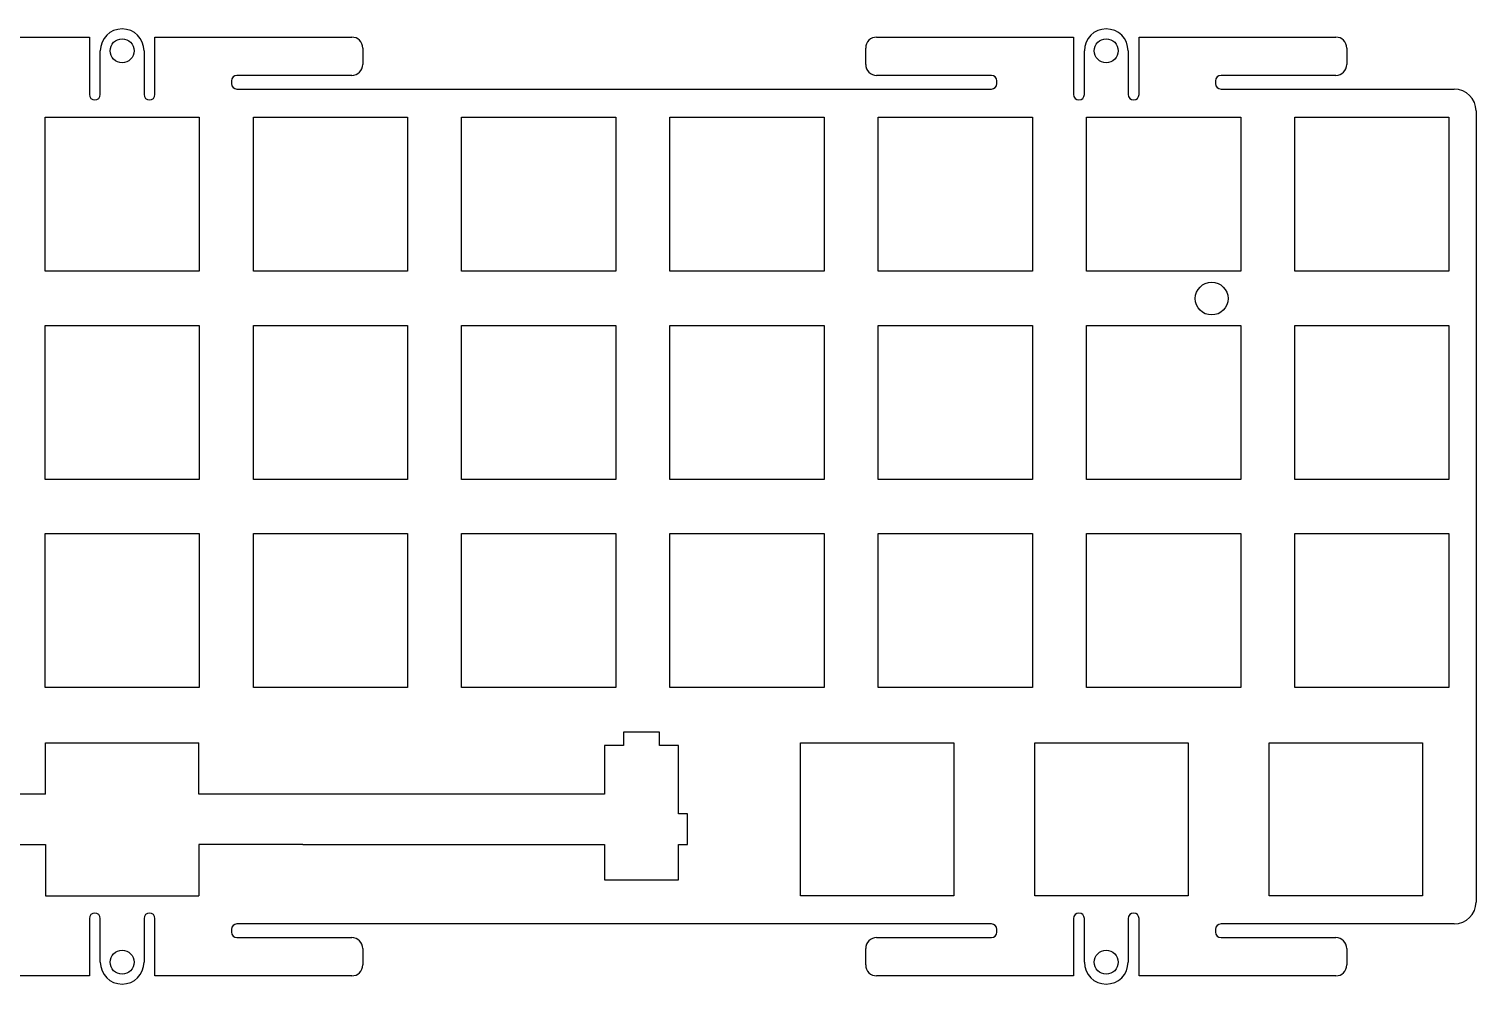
# Model space of a CAD drawing. Header units: millimetres. Extents: x -287 to -39, y 68 to 156.
# Drawn here: x -171.4 to -39, y 68.2 to 155.6 of the extents above; entities that cross this region are included whole.
import ezdxf

# ---------------------------------------------------------------- set-up
doc = ezdxf.new("R2010")
doc.units = ezdxf.units.MM
for name, color, linetype in [('Shape10731', 7, 'CONTINUOUS'), ('Shape10732', 7, 'CONTINUOUS'), ('Shape10734', 7, 'CONTINUOUS'), ('Shape10735', 7, 'CONTINUOUS'), ('Shape10737', 7, 'CONTINUOUS'), ('Shape10738', 7, 'CONTINUOUS'), ('Shape10739', 7, 'CONTINUOUS'), ('Shape10740', 7, 'CONTINUOUS'), ('Shape10741', 7, 'CONTINUOUS'), ('Shape10742', 7, 'CONTINUOUS'), ('Shape10743', 7, 'CONTINUOUS'), ('Shape10744', 7, 'CONTINUOUS'), ('Shape10745', 7, 'CONTINUOUS'), ('Shape10746', 7, 'CONTINUOUS'), ('Shape10747', 7, 'CONTINUOUS'), ('Shape10748', 7, 'CONTINUOUS'), ('Shape10749', 7, 'CONTINUOUS'), ('Shape10750', 7, 'CONTINUOUS'), ('Shape10751', 7, 'CONTINUOUS'), ('Shape10752', 7, 'CONTINUOUS'), ('Shape10753', 7, 'CONTINUOUS'), ('Shape10754', 7, 'CONTINUOUS'), ('Shape10755', 7, 'CONTINUOUS'), ('Shape10756', 7, 'CONTINUOUS'), ('Shape10757', 7, 'CONTINUOUS'), ('Shape10758', 7, 'CONTINUOUS'), ('Shape10759', 7, 'CONTINUOUS'), ('Shape10760', 7, 'CONTINUOUS'), ('Shape10761', 7, 'CONTINUOUS'), ('Shape10762', 7, 'CONTINUOUS'), ('Shape10763', 7, 'CONTINUOUS'), ('Shape10764', 7, 'CONTINUOUS'), ('Shape10765', 7, 'CONTINUOUS'), ('Shape10766', 7, 'CONTINUOUS'), ('Shape10767', 7, 'CONTINUOUS'), ('Shape10768', 7, 'CONTINUOUS'), ('Shape10836', 7, 'CONTINUOUS'), ('Shape10837', 7, 'CONTINUOUS'), ('Shape10838', 7, 'CONTINUOUS'), ('Shape10839', 7, 'CONTINUOUS'), ('Shape10840', 7, 'CONTINUOUS'), ('Shape10841', 7, 'CONTINUOUS'), ('Shape10842', 7, 'CONTINUOUS'), ('Shape10843', 7, 'CONTINUOUS'), ('Shape10844', 7, 'CONTINUOUS'), ('Shape10845', 7, 'CONTINUOUS'), ('Shape10846', 7, 'CONTINUOUS'), ('Shape10847', 7, 'CONTINUOUS'), ('Shape10848', 7, 'CONTINUOUS'), ('Shape10849', 7, 'CONTINUOUS'), ('Shape10850', 7, 'CONTINUOUS'), ('Shape10851', 7, 'CONTINUOUS'), ('Shape10852', 7, 'CONTINUOUS'), ('Shape10853', 7, 'CONTINUOUS'), ('Shape10854', 7, 'CONTINUOUS'), ('Shape10855', 7, 'CONTINUOUS'), ('Shape10856', 7, 'CONTINUOUS'), ('Shape10857', 7, 'CONTINUOUS'), ('Shape10858', 7, 'CONTINUOUS'), ('Shape10859', 7, 'CONTINUOUS'), ('Shape10860', 7, 'CONTINUOUS'), ('Shape10861', 7, 'CONTINUOUS'), ('Shape10862', 7, 'CONTINUOUS'), ('Shape10863', 7, 'CONTINUOUS'), ('Shape10864', 7, 'CONTINUOUS'), ('Shape10865', 7, 'CONTINUOUS'), ('Shape10866', 7, 'CONTINUOUS'), ('Shape10867', 7, 'CONTINUOUS'), ('Shape10868', 7, 'CONTINUOUS'), ('Shape10869', 7, 'CONTINUOUS'), ('Shape10870', 7, 'CONTINUOUS'), ('Shape10871', 7, 'CONTINUOUS'), ('Shape10872', 7, 'CONTINUOUS'), ('Shape10873', 7, 'CONTINUOUS'), ('Shape10874', 7, 'CONTINUOUS'), ('Shape10875', 7, 'CONTINUOUS'), ('Shape10876', 7, 'CONTINUOUS'), ('Shape10877', 7, 'CONTINUOUS'), ('Shape10878', 7, 'CONTINUOUS'), ('Shape10879', 7, 'CONTINUOUS'), ('Shape10880', 7, 'CONTINUOUS'), ('Shape10881', 7, 'CONTINUOUS'), ('Shape10882', 7, 'CONTINUOUS'), ('Shape10883', 7, 'CONTINUOUS'), ('Shape10884', 7, 'CONTINUOUS'), ('Shape10885', 7, 'CONTINUOUS'), ('Shape10886', 7, 'CONTINUOUS'), ('Shape10887', 7, 'CONTINUOUS'), ('Shape10888', 7, 'CONTINUOUS'), ('Shape10901', 7, 'CONTINUOUS'), ('Shape10902', 7, 'CONTINUOUS'), ('Shape10903', 7, 'CONTINUOUS'), ('Shape10904', 7, 'CONTINUOUS'), ('Shape10905', 7, 'CONTINUOUS'), ('Shape10906', 7, 'CONTINUOUS'), ('Shape10907', 7, 'CONTINUOUS'), ('Shape10908', 7, 'CONTINUOUS'), ('Shape10909', 7, 'CONTINUOUS'), ('Shape10910', 7, 'CONTINUOUS'), ('Shape10911', 7, 'CONTINUOUS'), ('Shape10912', 7, 'CONTINUOUS'), ('Shape10917', 7, 'CONTINUOUS'), ('Shape10918', 7, 'CONTINUOUS'), ('Shape10919', 7, 'CONTINUOUS'), ('Shape10920', 7, 'CONTINUOUS'), ('Shape10921', 7, 'CONTINUOUS'), ('Shape10922', 7, 'CONTINUOUS'), ('Shape10923', 7, 'CONTINUOUS'), ('Shape10924', 7, 'CONTINUOUS'), ('Shape10925', 7, 'CONTINUOUS'), ('Shape10926', 7, 'CONTINUOUS'), ('Shape10927', 7, 'CONTINUOUS'), ('Shape10928', 7, 'CONTINUOUS'), ('Shape10929', 7, 'CONTINUOUS'), ('Shape10930', 7, 'CONTINUOUS'), ('Shape10931', 7, 'CONTINUOUS'), ('Shape10932', 7, 'CONTINUOUS'), ('Shape10933', 7, 'CONTINUOUS'), ('Shape10934', 7, 'CONTINUOUS'), ('Shape10935', 7, 'CONTINUOUS'), ('Shape10936', 7, 'CONTINUOUS'), ('Shape10953', 7, 'CONTINUOUS'), ('Shape10954', 7, 'CONTINUOUS'), ('Shape10955', 7, 'CONTINUOUS'), ('Shape10956', 7, 'CONTINUOUS'), ('Shape10957', 7, 'CONTINUOUS'), ('Shape10958', 7, 'CONTINUOUS'), ('Shape10959', 7, 'CONTINUOUS'), ('Shape10960', 7, 'CONTINUOUS'), ('Shape10966', 7, 'CONTINUOUS'), ('Shape10979', 7, 'CONTINUOUS'), ('Shape10980', 7, 'CONTINUOUS'), ('Shape10981', 7, 'CONTINUOUS'), ('Shape10982', 7, 'CONTINUOUS'), ('Shape10983', 7, 'CONTINUOUS'), ('Shape10984', 7, 'CONTINUOUS'), ('Shape10985', 7, 'CONTINUOUS'), ('Shape10986', 7, 'CONTINUOUS'), ('Shape10987', 7, 'CONTINUOUS'), ('Shape10988', 7, 'CONTINUOUS'), ('Shape10989', 7, 'CONTINUOUS'), ('Shape10990', 7, 'CONTINUOUS'), ('Shape10991', 7, 'CONTINUOUS'), ('Shape10992', 7, 'CONTINUOUS'), ('Shape10993', 7, 'CONTINUOUS'), ('Shape10994', 7, 'CONTINUOUS'), ('Shape10995', 7, 'CONTINUOUS'), ('Shape10996', 7, 'CONTINUOUS'), ('Shape10997', 7, 'CONTINUOUS'), ('Shape10998', 7, 'CONTINUOUS'), ('Shape10999', 7, 'CONTINUOUS'), ('Shape11000', 7, 'CONTINUOUS'), ('Shape11001', 7, 'CONTINUOUS'), ('Shape11002', 7, 'CONTINUOUS'), ('Shape11007', 7, 'CONTINUOUS'), ('Shape11008', 7, 'CONTINUOUS'), ('Shape11009', 7, 'CONTINUOUS'), ('Shape11010', 7, 'CONTINUOUS'), ('Shape11011', 7, 'CONTINUOUS'), ('Shape11012', 7, 'CONTINUOUS'), ('Shape11013', 7, 'CONTINUOUS'), ('Shape11014', 7, 'CONTINUOUS'), ('Shape11015', 7, 'CONTINUOUS'), ('Shape11016', 7, 'CONTINUOUS'), ('Shape11017', 7, 'CONTINUOUS'), ('Shape11018', 7, 'CONTINUOUS'), ('Shape11019', 7, 'CONTINUOUS'), ('Shape11020', 7, 'CONTINUOUS'), ('Shape11021', 7, 'CONTINUOUS'), ('Shape11022', 7, 'CONTINUOUS'), ('Shape11023', 7, 'CONTINUOUS'), ('Shape11024', 7, 'CONTINUOUS'), ('Shape11025', 7, 'CONTINUOUS'), ('Shape11026', 7, 'CONTINUOUS'), ('Shape11043', 7, 'CONTINUOUS'), ('Shape11044', 7, 'CONTINUOUS'), ('Shape11045', 7, 'CONTINUOUS'), ('Shape11046', 7, 'CONTINUOUS'), ('Shape11047', 7, 'CONTINUOUS'), ('Shape11048', 7, 'CONTINUOUS'), ('Shape11049', 7, 'CONTINUOUS'), ('Shape11050', 7, 'CONTINUOUS'), ('Shape11059', 7, 'CONTINUOUS'), ('Shape11060', 7, 'CONTINUOUS'), ('Shape11061', 7, 'CONTINUOUS'), ('Shape11062', 7, 'CONTINUOUS'), ('Shape11063', 7, 'CONTINUOUS'), ('Shape11064', 7, 'CONTINUOUS'), ('Shape11065', 7, 'CONTINUOUS'), ('Shape11066', 7, 'CONTINUOUS'), ('Shape11067', 7, 'CONTINUOUS'), ('Shape11068', 7, 'CONTINUOUS'), ('Shape11069', 7, 'CONTINUOUS'), ('Shape11070', 7, 'CONTINUOUS'), ('Shape11071', 7, 'CONTINUOUS'), ('Shape11072', 7, 'CONTINUOUS'), ('Shape11073', 7, 'CONTINUOUS'), ('Shape11074', 7, 'CONTINUOUS'), ('Shape11075', 7, 'CONTINUOUS'), ('Shape11076', 7, 'CONTINUOUS'), ('Shape11077', 7, 'CONTINUOUS'), ('Shape11078', 7, 'CONTINUOUS'), ('Shape11095', 7, 'CONTINUOUS'), ('Shape11096', 7, 'CONTINUOUS'), ('Shape11097', 7, 'CONTINUOUS'), ('Shape11098', 7, 'CONTINUOUS'), ('Shape11099', 7, 'CONTINUOUS'), ('Shape11100', 7, 'CONTINUOUS'), ('Shape11101', 7, 'CONTINUOUS'), ('Shape11102', 7, 'CONTINUOUS'), ('Shape12753', 7, 'CONTINUOUS')]:
    doc.layers.add(name, color=color, linetype=linetype)

msp = doc.modelspace()

# ---------------------------------------------------------------- linework, layer by layer
at = {"layer": 'Shape10731'}
msp.add_circle((-72.864, 153.599), 1.1, dxfattribs=at)
at = {"layer": 'Shape10732'}
msp.add_circle((-162.864, 153.599), 1.1, dxfattribs=at)
at = {"layer": 'Shape10734'}
msp.add_circle((-72.864, 70.2006), 1.1, dxfattribs=at)
at = {"layer": 'Shape10735'}
msp.add_circle((-162.864, 70.2006), 1.1, dxfattribs=at)
at = {"layer": 'Shape10737'}
msp.add_line((-69.864, 68.9506), (-69.864, 74.2006), dxfattribs=at)
at = {"layer": 'Shape10738'}
msp.add_arc((-70.364, 74.2006), 0.5, 0, 180, dxfattribs=at)
at = {"layer": 'Shape10739'}
msp.add_line((-70.864, 74.2006), (-70.864, 70.2006), dxfattribs=at)
at = {"layer": 'Shape10740'}
msp.add_arc((-72.864, 70.2006), 2, 180, 0, dxfattribs=at)
at = {"layer": 'Shape10741'}
msp.add_line((-74.864, 70.2006), (-74.864, 74.2006), dxfattribs=at)
at = {"layer": 'Shape10742'}
msp.add_arc((-75.364, 74.2006), 0.5, 0, 180, dxfattribs=at)
at = {"layer": 'Shape10743'}
msp.add_line((-75.864, 74.2006), (-75.864, 68.9506), dxfattribs=at)
at = {"layer": 'Shape10744'}
msp.add_line((-75.864, 68.9506), (-93.864, 68.9506), dxfattribs=at)
at = {"layer": 'Shape10745'}
msp.add_arc((-93.864, 69.9506), 1, 180, -90, dxfattribs=at)
at = {"layer": 'Shape10746'}
msp.add_line((-94.864, 69.9506), (-94.864, 71.4506), dxfattribs=at)
at = {"layer": 'Shape10747'}
msp.add_arc((-93.864, 71.4506), 1, 90, 180, dxfattribs=at)
at = {"layer": 'Shape10748'}
msp.add_line((-93.864, 72.4506), (-83.364, 72.4506), dxfattribs=at)
at = {"layer": 'Shape10749'}
msp.add_arc((-83.364, 72.9506), 0.5, -90, 0, dxfattribs=at)
at = {"layer": 'Shape10750'}
msp.add_line((-82.864, 72.9506), (-82.864, 73.1997), dxfattribs=at)
at = {"layer": 'Shape10751'}
msp.add_arc((-83.364, 73.1997), 0.5, 0, 90, dxfattribs=at)
at = {"layer": 'Shape10752'}
msp.add_line((-83.364, 73.6997), (-152.364, 73.6997), dxfattribs=at)
at = {"layer": 'Shape10753'}
msp.add_arc((-152.364, 73.1997), 0.5, 90, 180, dxfattribs=at)
at = {"layer": 'Shape10754'}
msp.add_line((-152.864, 73.1997), (-152.864, 72.9506), dxfattribs=at)
at = {"layer": 'Shape10755'}
msp.add_arc((-152.364, 72.9506), 0.5, 180, -90, dxfattribs=at)
at = {"layer": 'Shape10756'}
msp.add_line((-152.364, 72.4506), (-141.864, 72.4506), dxfattribs=at)
at = {"layer": 'Shape10757'}
msp.add_arc((-141.864, 71.4506), 1, 0, 90, dxfattribs=at)
at = {"layer": 'Shape10758'}
msp.add_line((-140.864, 71.4506), (-140.864, 69.9506), dxfattribs=at)
at = {"layer": 'Shape10759'}
msp.add_arc((-141.864, 69.9506), 1, -90, 0, dxfattribs=at)
at = {"layer": 'Shape10760'}
msp.add_line((-141.864, 68.9506), (-159.864, 68.9506), dxfattribs=at)
at = {"layer": 'Shape10761'}
msp.add_line((-159.864, 68.9506), (-159.864, 74.2006), dxfattribs=at)
at = {"layer": 'Shape10762'}
msp.add_arc((-160.364, 74.2006), 0.5, 0, 180, dxfattribs=at)
at = {"layer": 'Shape10763'}
msp.add_line((-160.864, 74.2006), (-160.864, 70.2006), dxfattribs=at)
at = {"layer": 'Shape10764'}
msp.add_arc((-162.864, 70.2006), 2, 180, 0, dxfattribs=at)
at = {"layer": 'Shape10765'}
msp.add_line((-164.864, 70.2006), (-164.864, 74.2006), dxfattribs=at)
at = {"layer": 'Shape10766'}
msp.add_arc((-165.364, 74.2006), 0.5, 0, 180, dxfattribs=at)
at = {"layer": 'Shape10767'}
msp.add_line((-165.864, 74.2006), (-165.864, 68.9506), dxfattribs=at)
at = {"layer": 'Shape10768'}
msp.add_line((-165.864, 68.9506), (-183.864, 68.9506), dxfattribs=at)
at = {"layer": 'Shape10836'}
msp.add_line((-183.864, 154.849), (-165.864, 154.849), dxfattribs=at)
at = {"layer": 'Shape10837'}
msp.add_line((-165.864, 154.849), (-165.864, 149.599), dxfattribs=at)
at = {"layer": 'Shape10838'}
msp.add_arc((-165.364, 149.599), 0.5, 180, 0, dxfattribs=at)
at = {"layer": 'Shape10839'}
msp.add_line((-164.864, 149.599), (-164.864, 153.599), dxfattribs=at)
at = {"layer": 'Shape10840'}
msp.add_arc((-162.864, 153.599), 2, 0, 180, dxfattribs=at)
at = {"layer": 'Shape10841'}
msp.add_line((-160.864, 153.599), (-160.864, 149.599), dxfattribs=at)
at = {"layer": 'Shape10842'}
msp.add_arc((-160.364, 149.599), 0.5, 180, 0, dxfattribs=at)
at = {"layer": 'Shape10843'}
msp.add_line((-159.864, 149.599), (-159.864, 154.849), dxfattribs=at)
at = {"layer": 'Shape10844'}
msp.add_line((-159.864, 154.849), (-141.864, 154.849), dxfattribs=at)
at = {"layer": 'Shape10845'}
msp.add_arc((-141.864, 153.849), 1, 0, 90, dxfattribs=at)
at = {"layer": 'Shape10846'}
msp.add_line((-140.864, 153.849), (-140.864, 152.349), dxfattribs=at)
at = {"layer": 'Shape10847'}
msp.add_arc((-141.864, 152.349), 1, -90, 0, dxfattribs=at)
at = {"layer": 'Shape10848'}
msp.add_line((-141.864, 151.349), (-152.364, 151.349), dxfattribs=at)
at = {"layer": 'Shape10849'}
msp.add_arc((-152.364, 150.849), 0.5, 90, 180, dxfattribs=at)
at = {"layer": 'Shape10850'}
msp.add_line((-152.864, 150.849), (-152.864, 150.6), dxfattribs=at)
at = {"layer": 'Shape10851'}
msp.add_arc((-152.364, 150.6), 0.5, 180, -90, dxfattribs=at)
at = {"layer": 'Shape10852'}
msp.add_line((-152.364, 150.1), (-83.364, 150.1), dxfattribs=at)
at = {"layer": 'Shape10853'}
msp.add_arc((-83.364, 150.6), 0.5, -90, 0, dxfattribs=at)
at = {"layer": 'Shape10854'}
msp.add_line((-82.864, 150.6), (-82.864, 150.849), dxfattribs=at)
at = {"layer": 'Shape10855'}
msp.add_arc((-83.364, 150.849), 0.5, 0, 90, dxfattribs=at)
at = {"layer": 'Shape10856'}
msp.add_line((-83.364, 151.349), (-93.864, 151.349), dxfattribs=at)
at = {"layer": 'Shape10857'}
msp.add_arc((-93.864, 152.349), 1, 180, -90, dxfattribs=at)
at = {"layer": 'Shape10858'}
msp.add_line((-94.864, 152.349), (-94.864, 153.849), dxfattribs=at)
at = {"layer": 'Shape10859'}
msp.add_arc((-93.864, 153.849), 1, 90, 180, dxfattribs=at)
at = {"layer": 'Shape10860'}
msp.add_line((-93.864, 154.849), (-75.864, 154.849), dxfattribs=at)
at = {"layer": 'Shape10861'}
msp.add_line((-75.864, 154.849), (-75.864, 149.599), dxfattribs=at)
at = {"layer": 'Shape10862'}
msp.add_arc((-75.364, 149.599), 0.5, 180, 0, dxfattribs=at)
at = {"layer": 'Shape10863'}
msp.add_line((-74.864, 149.599), (-74.864, 153.599), dxfattribs=at)
at = {"layer": 'Shape10864'}
msp.add_arc((-72.864, 153.599), 2, 0, 180, dxfattribs=at)
at = {"layer": 'Shape10865'}
msp.add_line((-70.864, 153.599), (-70.864, 149.599), dxfattribs=at)
at = {"layer": 'Shape10866'}
msp.add_arc((-70.364, 149.599), 0.5, 180, 0, dxfattribs=at)
at = {"layer": 'Shape10867'}
msp.add_line((-69.864, 149.599), (-69.864, 154.849), dxfattribs=at)
at = {"layer": 'Shape10868'}
msp.add_line((-69.864, 154.849), (-51.864, 154.849), dxfattribs=at)
at = {"layer": 'Shape10869'}
msp.add_arc((-51.864, 153.849), 1, 0, 90, dxfattribs=at)
at = {"layer": 'Shape10870'}
msp.add_line((-50.864, 153.849), (-50.864, 152.349), dxfattribs=at)
at = {"layer": 'Shape10871'}
msp.add_arc((-51.864, 152.349), 1, -90, 0, dxfattribs=at)
at = {"layer": 'Shape10872'}
msp.add_line((-51.864, 151.349), (-62.364, 151.349), dxfattribs=at)
at = {"layer": 'Shape10873'}
msp.add_arc((-62.364, 150.849), 0.5, 90, 180, dxfattribs=at)
at = {"layer": 'Shape10874'}
msp.add_line((-62.864, 150.849), (-62.864, 150.6), dxfattribs=at)
at = {"layer": 'Shape10875'}
msp.add_arc((-62.364, 150.6), 0.5, 180, -90, dxfattribs=at)
at = {"layer": 'Shape10876'}
msp.add_line((-62.364, 150.1), (-41.039, 150.1), dxfattribs=at)
at = {"layer": 'Shape10877'}
msp.add_arc((-41.039, 148.1), 2, 0, 90, dxfattribs=at)
at = {"layer": 'Shape10878'}
msp.add_line((-39.039, 148.1), (-39.039, 75.6997), dxfattribs=at)
at = {"layer": 'Shape10879'}
msp.add_arc((-41.039, 75.6997), 2, -90, 0, dxfattribs=at)
at = {"layer": 'Shape10880'}
msp.add_line((-41.039, 73.6997), (-62.364, 73.6997), dxfattribs=at)
at = {"layer": 'Shape10881'}
msp.add_arc((-62.364, 73.1997), 0.5, 90, 180, dxfattribs=at)
at = {"layer": 'Shape10882'}
msp.add_line((-62.864, 73.1997), (-62.864, 72.9506), dxfattribs=at)
at = {"layer": 'Shape10883'}
msp.add_arc((-62.364, 72.9506), 0.5, 180, -90, dxfattribs=at)
at = {"layer": 'Shape10884'}
msp.add_line((-62.364, 72.4506), (-51.864, 72.4506), dxfattribs=at)
at = {"layer": 'Shape10885'}
msp.add_arc((-51.864, 71.4506), 1, 0, 90, dxfattribs=at)
at = {"layer": 'Shape10886'}
msp.add_line((-50.864, 71.4506), (-50.864, 69.9506), dxfattribs=at)
at = {"layer": 'Shape10887'}
msp.add_arc((-51.864, 69.9506), 1, -90, 0, dxfattribs=at)
at = {"layer": 'Shape10888'}
msp.add_line((-51.864, 68.9506), (-69.864, 68.9506), dxfattribs=at)
at = {"layer": 'Shape10901'}
msp.add_line((-86.809, 76.2747), (-100.809, 76.2747), dxfattribs=at)
at = {"layer": 'Shape10902'}
msp.add_line((-100.809, 76.2747), (-100.809, 90.2747), dxfattribs=at)
at = {"layer": 'Shape10903'}
msp.add_line((-100.809, 90.2747), (-86.809, 90.2747), dxfattribs=at)
at = {"layer": 'Shape10904'}
msp.add_line((-86.809, 90.2747), (-86.809, 76.2747), dxfattribs=at)
at = {"layer": 'Shape10905'}
msp.add_line((-65.3778, 76.2747), (-79.3778, 76.2747), dxfattribs=at)
at = {"layer": 'Shape10906'}
msp.add_line((-79.3778, 76.2747), (-79.3778, 90.2747), dxfattribs=at)
at = {"layer": 'Shape10907'}
msp.add_line((-79.3778, 90.2747), (-65.3778, 90.2747), dxfattribs=at)
at = {"layer": 'Shape10908'}
msp.add_line((-65.3778, 90.2747), (-65.3778, 76.2747), dxfattribs=at)
at = {"layer": 'Shape10909'}
msp.add_line((-43.9465, 76.2747), (-57.9465, 76.2747), dxfattribs=at)
at = {"layer": 'Shape10910'}
msp.add_line((-57.9465, 76.2747), (-57.9465, 90.2747), dxfattribs=at)
at = {"layer": 'Shape10911'}
msp.add_line((-57.9465, 90.2747), (-43.9465, 90.2747), dxfattribs=at)
at = {"layer": 'Shape10912'}
msp.add_line((-43.9465, 90.2747), (-43.9465, 76.2747), dxfattribs=at)
at = {"layer": 'Shape10917'}
msp.add_line((-155.814, 147.525), (-155.814, 133.425), dxfattribs=at)
at = {"layer": 'Shape10918'}
msp.add_line((-155.814, 133.425), (-169.914, 133.425), dxfattribs=at)
at = {"layer": 'Shape10919'}
msp.add_line((-169.914, 133.425), (-169.914, 147.525), dxfattribs=at)
at = {"layer": 'Shape10920'}
msp.add_line((-169.914, 147.525), (-155.814, 147.525), dxfattribs=at)
at = {"layer": 'Shape10921'}
msp.add_line((-131.814, 147.525), (-117.714, 147.525), dxfattribs=at)
at = {"layer": 'Shape10922'}
msp.add_line((-117.714, 147.525), (-117.714, 133.425), dxfattribs=at)
at = {"layer": 'Shape10923'}
msp.add_line((-117.714, 133.425), (-131.814, 133.425), dxfattribs=at)
at = {"layer": 'Shape10924'}
msp.add_line((-131.814, 133.425), (-131.814, 147.525), dxfattribs=at)
at = {"layer": 'Shape10925'}
msp.add_line((-136.764, 133.425), (-150.864, 133.425), dxfattribs=at)
at = {"layer": 'Shape10926'}
msp.add_line((-150.864, 133.425), (-150.864, 147.525), dxfattribs=at)
at = {"layer": 'Shape10927'}
msp.add_line((-150.864, 147.525), (-136.764, 147.525), dxfattribs=at)
at = {"layer": 'Shape10928'}
msp.add_line((-136.764, 147.525), (-136.764, 133.425), dxfattribs=at)
at = {"layer": 'Shape10929'}
msp.add_line((-74.664, 147.525), (-60.564, 147.525), dxfattribs=at)
at = {"layer": 'Shape10930'}
msp.add_line((-60.564, 147.525), (-60.564, 133.425), dxfattribs=at)
at = {"layer": 'Shape10931'}
msp.add_line((-60.564, 133.425), (-74.664, 133.425), dxfattribs=at)
at = {"layer": 'Shape10932'}
msp.add_line((-74.664, 133.425), (-74.664, 147.525), dxfattribs=at)
at = {"layer": 'Shape10933'}
msp.add_line((-41.514, 147.525), (-41.514, 133.425), dxfattribs=at)
at = {"layer": 'Shape10934'}
msp.add_line((-41.514, 133.425), (-55.614, 133.425), dxfattribs=at)
at = {"layer": 'Shape10935'}
msp.add_line((-55.614, 133.425), (-55.614, 147.525), dxfattribs=at)
at = {"layer": 'Shape10936'}
msp.add_line((-55.614, 147.525), (-41.514, 147.525), dxfattribs=at)
at = {"layer": 'Shape10953'}
msp.add_line((-79.614, 147.525), (-79.614, 133.425), dxfattribs=at)
at = {"layer": 'Shape10954'}
msp.add_line((-79.614, 133.425), (-93.714, 133.425), dxfattribs=at)
at = {"layer": 'Shape10955'}
msp.add_line((-93.714, 133.425), (-93.714, 147.525), dxfattribs=at)
at = {"layer": 'Shape10956'}
msp.add_line((-93.714, 147.525), (-79.614, 147.525), dxfattribs=at)
at = {"layer": 'Shape10957'}
msp.add_line((-98.664, 133.425), (-112.764, 133.425), dxfattribs=at)
at = {"layer": 'Shape10958'}
msp.add_line((-112.764, 133.425), (-112.764, 147.525), dxfattribs=at)
at = {"layer": 'Shape10959'}
msp.add_line((-112.764, 147.525), (-98.664, 147.525), dxfattribs=at)
at = {"layer": 'Shape10960'}
msp.add_line((-98.664, 147.525), (-98.664, 133.425), dxfattribs=at)
at = {"layer": 'Shape10966'}
msp.add_line((-169.865, 85.5747), (-206.991, 85.5747), dxfattribs=at)
at = {"layer": 'Shape10979'}
msp.add_line((-206.991, 80.9748), (-169.865, 80.9748), dxfattribs=at)
at = {"layer": 'Shape10980'}
msp.add_line((-146.341, 80.9748), (-118.74, 80.9748), dxfattribs=at)
at = {"layer": 'Shape10981'}
msp.add_line((-118.74, 80.9748), (-118.74, 77.7446), dxfattribs=at)
at = {"layer": 'Shape10982'}
msp.add_line((-118.74, 77.7446), (-111.991, 77.7446), dxfattribs=at)
at = {"layer": 'Shape10983'}
msp.add_line((-111.991, 77.7446), (-111.991, 80.9748), dxfattribs=at)
at = {"layer": 'Shape10984'}
msp.add_line((-111.991, 80.9748), (-111.165, 80.9748), dxfattribs=at)
at = {"layer": 'Shape10985'}
msp.add_line((-111.165, 80.9748), (-111.165, 83.7735), dxfattribs=at)
at = {"layer": 'Shape10986'}
msp.add_line((-111.165, 83.7735), (-111.991, 83.7735), dxfattribs=at)
at = {"layer": 'Shape10987'}
msp.add_line((-111.991, 83.7735), (-111.991, 90.0436), dxfattribs=at)
at = {"layer": 'Shape10988'}
msp.add_line((-111.991, 90.0436), (-113.716, 90.0436), dxfattribs=at)
at = {"layer": 'Shape10989'}
msp.add_line((-113.716, 90.0436), (-113.716, 91.2439), dxfattribs=at)
at = {"layer": 'Shape10990'}
msp.add_line((-113.716, 91.2439), (-117.015, 91.2439), dxfattribs=at)
at = {"layer": 'Shape10991'}
msp.add_line((-117.015, 91.2439), (-117.015, 90.0436), dxfattribs=at)
at = {"layer": 'Shape10992'}
msp.add_line((-117.015, 90.0436), (-118.74, 90.0436), dxfattribs=at)
at = {"layer": 'Shape10993'}
msp.add_line((-118.74, 90.0436), (-118.74, 85.5747), dxfattribs=at)
at = {"layer": 'Shape10994'}
msp.add_line((-118.74, 85.5747), (-146.341, 85.5747), dxfattribs=at)
at = {"layer": 'Shape10995'}
msp.add_line((-146.341, 85.5747), (-155.865, 85.5747), dxfattribs=at)
at = {"layer": 'Shape10996'}
msp.add_line((-146.341, 80.9748), (-155.865, 80.9748), dxfattribs=at)
at = {"layer": 'Shape10997'}
msp.add_line((-169.865, 85.5747), (-169.865, 90.2737), dxfattribs=at)
at = {"layer": 'Shape10998'}
msp.add_line((-155.865, 85.5747), (-155.865, 90.2737), dxfattribs=at)
at = {"layer": 'Shape10999'}
msp.add_line((-169.865, 80.9748), (-169.865, 76.2737), dxfattribs=at)
at = {"layer": 'Shape11000'}
msp.add_line((-155.865, 80.9748), (-155.865, 76.2737), dxfattribs=at)
at = {"layer": 'Shape11001'}
msp.add_line((-169.865, 90.2737), (-155.865, 90.2737), dxfattribs=at)
at = {"layer": 'Shape11002'}
msp.add_line((-169.865, 76.2737), (-155.865, 76.2737), dxfattribs=at)
at = {"layer": 'Shape11007'}
msp.add_line((-155.814, 128.475), (-155.814, 114.375), dxfattribs=at)
at = {"layer": 'Shape11008'}
msp.add_line((-155.814, 114.375), (-169.914, 114.375), dxfattribs=at)
at = {"layer": 'Shape11009'}
msp.add_line((-169.914, 114.375), (-169.914, 128.475), dxfattribs=at)
at = {"layer": 'Shape11010'}
msp.add_line((-169.914, 128.475), (-155.814, 128.475), dxfattribs=at)
at = {"layer": 'Shape11011'}
msp.add_line((-131.814, 128.475), (-117.714, 128.475), dxfattribs=at)
at = {"layer": 'Shape11012'}
msp.add_line((-117.714, 128.475), (-117.714, 114.375), dxfattribs=at)
at = {"layer": 'Shape11013'}
msp.add_line((-117.714, 114.375), (-131.814, 114.375), dxfattribs=at)
at = {"layer": 'Shape11014'}
msp.add_line((-131.814, 114.375), (-131.814, 128.475), dxfattribs=at)
at = {"layer": 'Shape11015'}
msp.add_line((-136.764, 114.375), (-150.864, 114.375), dxfattribs=at)
at = {"layer": 'Shape11016'}
msp.add_line((-150.864, 114.375), (-150.864, 128.475), dxfattribs=at)
at = {"layer": 'Shape11017'}
msp.add_line((-150.864, 128.475), (-136.764, 128.475), dxfattribs=at)
at = {"layer": 'Shape11018'}
msp.add_line((-136.764, 128.475), (-136.764, 114.375), dxfattribs=at)
at = {"layer": 'Shape11019'}
msp.add_line((-74.664, 128.475), (-60.564, 128.475), dxfattribs=at)
at = {"layer": 'Shape11020'}
msp.add_line((-60.564, 128.475), (-60.564, 114.375), dxfattribs=at)
at = {"layer": 'Shape11021'}
msp.add_line((-60.564, 114.375), (-74.664, 114.375), dxfattribs=at)
at = {"layer": 'Shape11022'}
msp.add_line((-74.664, 114.375), (-74.664, 128.475), dxfattribs=at)
at = {"layer": 'Shape11023'}
msp.add_line((-41.514, 128.475), (-41.514, 114.375), dxfattribs=at)
at = {"layer": 'Shape11024'}
msp.add_line((-41.514, 114.375), (-55.614, 114.375), dxfattribs=at)
at = {"layer": 'Shape11025'}
msp.add_line((-55.614, 114.375), (-55.614, 128.475), dxfattribs=at)
at = {"layer": 'Shape11026'}
msp.add_line((-55.614, 128.475), (-41.514, 128.475), dxfattribs=at)
at = {"layer": 'Shape11043'}
msp.add_line((-79.614, 128.475), (-79.614, 114.375), dxfattribs=at)
at = {"layer": 'Shape11044'}
msp.add_line((-79.614, 114.375), (-93.714, 114.375), dxfattribs=at)
at = {"layer": 'Shape11045'}
msp.add_line((-93.714, 114.375), (-93.714, 128.475), dxfattribs=at)
at = {"layer": 'Shape11046'}
msp.add_line((-93.714, 128.475), (-79.614, 128.475), dxfattribs=at)
at = {"layer": 'Shape11047'}
msp.add_line((-98.664, 114.375), (-112.764, 114.375), dxfattribs=at)
at = {"layer": 'Shape11048'}
msp.add_line((-112.764, 114.375), (-112.764, 128.475), dxfattribs=at)
at = {"layer": 'Shape11049'}
msp.add_line((-112.764, 128.475), (-98.664, 128.475), dxfattribs=at)
at = {"layer": 'Shape11050'}
msp.add_line((-98.664, 128.475), (-98.664, 114.375), dxfattribs=at)
at = {"layer": 'Shape11059'}
msp.add_line((-155.814, 109.425), (-155.814, 95.3247), dxfattribs=at)
at = {"layer": 'Shape11060'}
msp.add_line((-155.814, 95.3247), (-169.914, 95.3247), dxfattribs=at)
at = {"layer": 'Shape11061'}
msp.add_line((-169.914, 95.3247), (-169.914, 109.425), dxfattribs=at)
at = {"layer": 'Shape11062'}
msp.add_line((-169.914, 109.425), (-155.814, 109.425), dxfattribs=at)
at = {"layer": 'Shape11063'}
msp.add_line((-131.814, 109.425), (-117.714, 109.425), dxfattribs=at)
at = {"layer": 'Shape11064'}
msp.add_line((-117.714, 109.425), (-117.714, 95.3247), dxfattribs=at)
at = {"layer": 'Shape11065'}
msp.add_line((-117.714, 95.3247), (-131.814, 95.3247), dxfattribs=at)
at = {"layer": 'Shape11066'}
msp.add_line((-131.814, 95.3247), (-131.814, 109.425), dxfattribs=at)
at = {"layer": 'Shape11067'}
msp.add_line((-136.764, 95.3247), (-150.864, 95.3247), dxfattribs=at)
at = {"layer": 'Shape11068'}
msp.add_line((-150.864, 95.3247), (-150.864, 109.425), dxfattribs=at)
at = {"layer": 'Shape11069'}
msp.add_line((-150.864, 109.425), (-136.764, 109.425), dxfattribs=at)
at = {"layer": 'Shape11070'}
msp.add_line((-136.764, 109.425), (-136.764, 95.3247), dxfattribs=at)
at = {"layer": 'Shape11071'}
msp.add_line((-74.664, 109.425), (-60.564, 109.425), dxfattribs=at)
at = {"layer": 'Shape11072'}
msp.add_line((-60.564, 109.425), (-60.564, 95.3247), dxfattribs=at)
at = {"layer": 'Shape11073'}
msp.add_line((-60.564, 95.3247), (-74.664, 95.3247), dxfattribs=at)
at = {"layer": 'Shape11074'}
msp.add_line((-74.664, 95.3247), (-74.664, 109.425), dxfattribs=at)
at = {"layer": 'Shape11075'}
msp.add_line((-41.514, 109.425), (-41.514, 95.3247), dxfattribs=at)
at = {"layer": 'Shape11076'}
msp.add_line((-41.514, 95.3247), (-55.614, 95.3247), dxfattribs=at)
at = {"layer": 'Shape11077'}
msp.add_line((-55.614, 95.3247), (-55.614, 109.425), dxfattribs=at)
at = {"layer": 'Shape11078'}
msp.add_line((-55.614, 109.425), (-41.514, 109.425), dxfattribs=at)
at = {"layer": 'Shape11095'}
msp.add_line((-79.614, 109.425), (-79.614, 95.3247), dxfattribs=at)
at = {"layer": 'Shape11096'}
msp.add_line((-79.614, 95.3247), (-93.714, 95.3247), dxfattribs=at)
at = {"layer": 'Shape11097'}
msp.add_line((-93.714, 95.3247), (-93.714, 109.425), dxfattribs=at)
at = {"layer": 'Shape11098'}
msp.add_line((-93.714, 109.425), (-79.614, 109.425), dxfattribs=at)
at = {"layer": 'Shape11099'}
msp.add_line((-98.664, 95.3247), (-112.764, 95.3247), dxfattribs=at)
at = {"layer": 'Shape11100'}
msp.add_line((-112.764, 95.3247), (-112.764, 109.425), dxfattribs=at)
at = {"layer": 'Shape11101'}
msp.add_line((-112.764, 109.425), (-98.664, 109.425), dxfattribs=at)
at = {"layer": 'Shape11102'}
msp.add_line((-98.664, 109.425), (-98.664, 95.3247), dxfattribs=at)
at = {"layer": 'Shape12753'}
msp.add_circle((-63.2196, 130.924), 1.5, dxfattribs=at)

doc.saveas('drawing.dxf')
